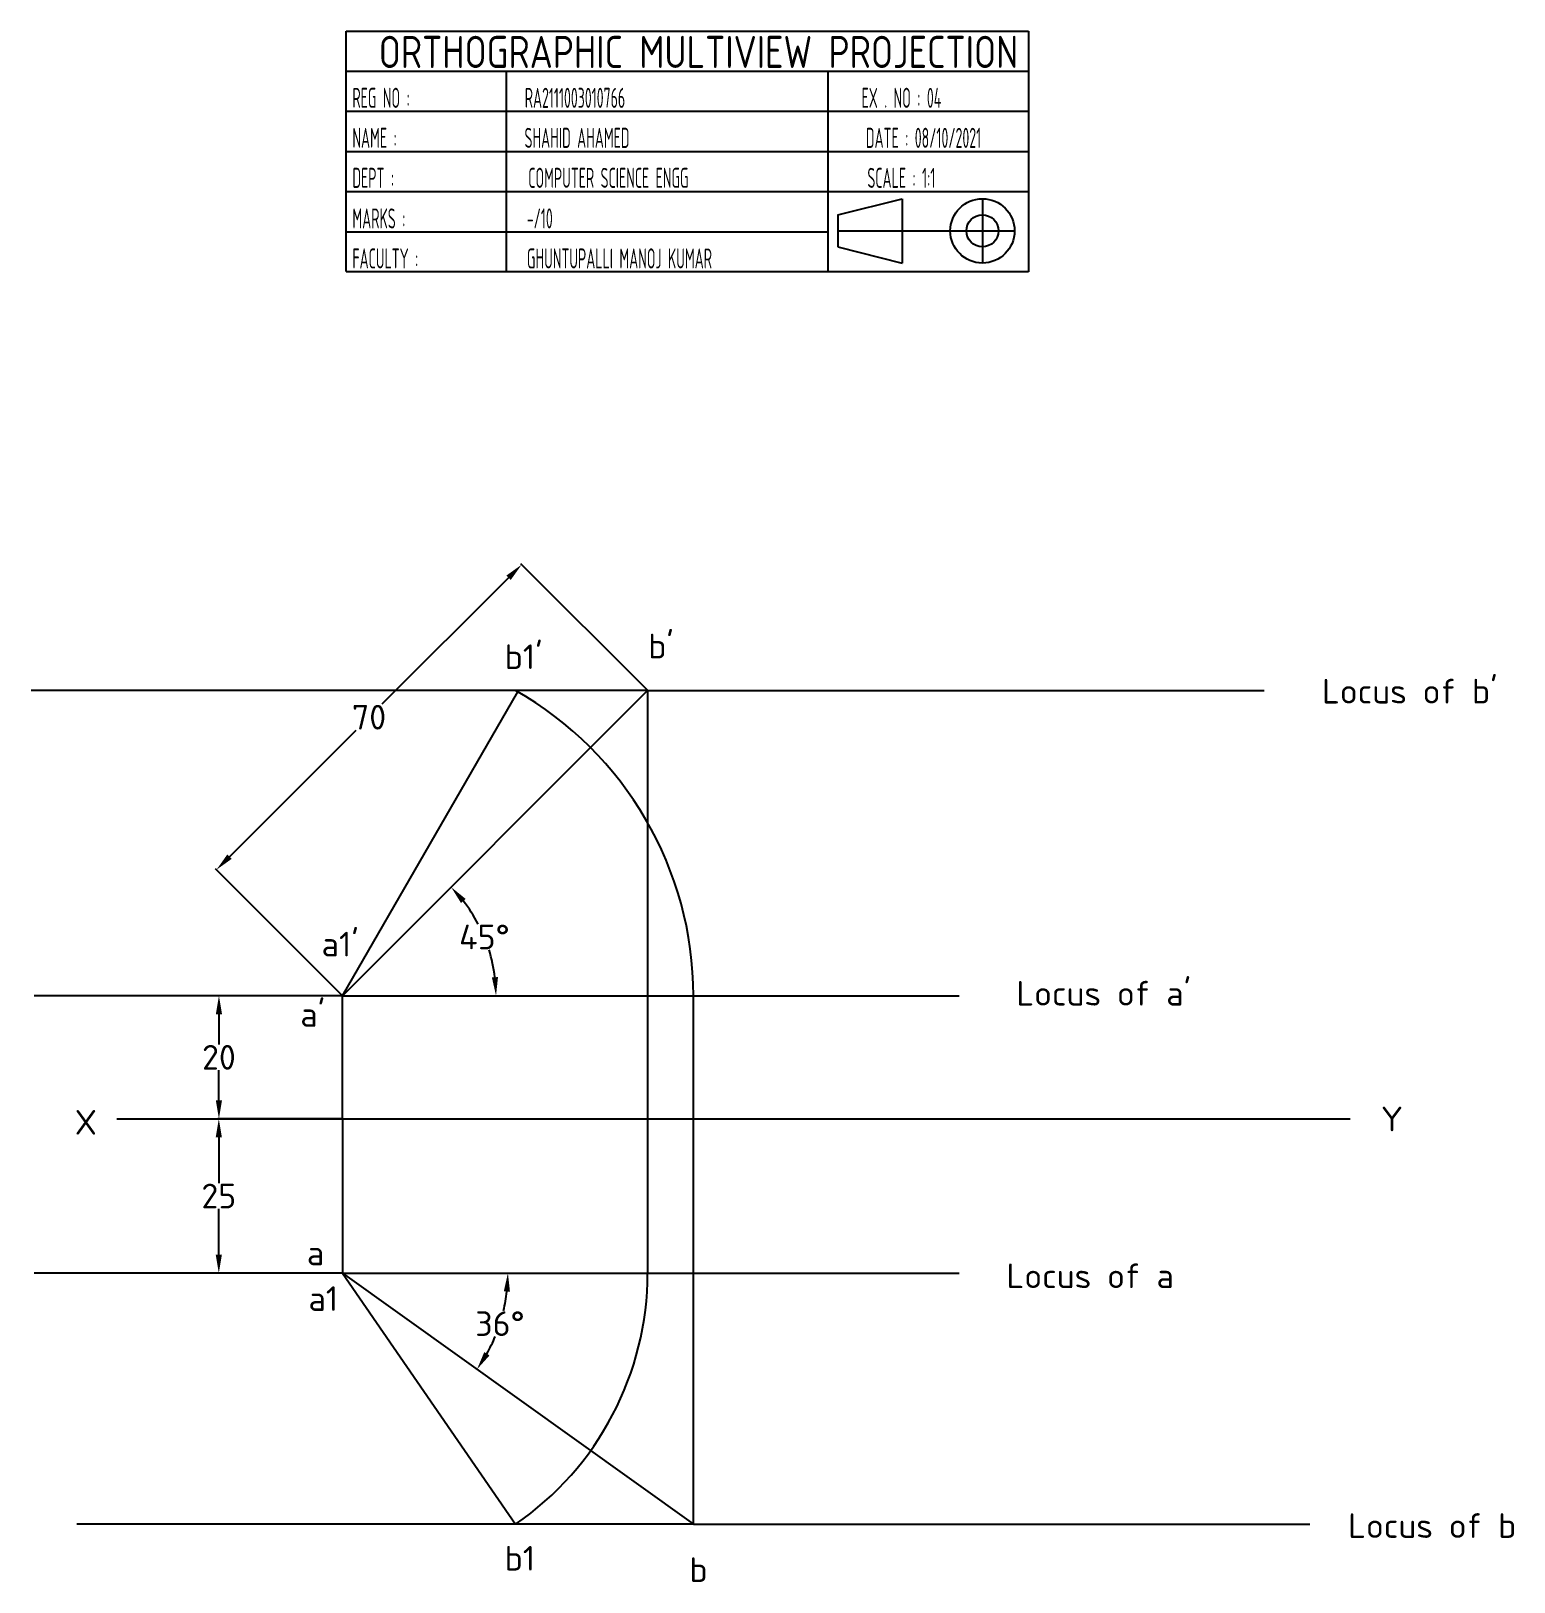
# Model space of a CAD drawing. Header units: millimetres. Extents: x 25 to 265, y 37 to 289.
import ezdxf

# ---------------------------------------------------------------- set-up
doc = ezdxf.new("R2010")
doc.units = ezdxf.units.MM
doc.header["$MEASUREMENT"] = 0
doc.styles.get("Standard").update_dxf_attribs({"font": 'ISOCPEUR.TTF', "height": 4})
doc.dimstyles.get("Standard").update_dxf_attribs({"dimtxt": 0.18, "dimasz": 3, "dimexe": 0.18, "dimexo": 0.0625, "dimgap": 0.09, "dimtad": 0, "dimtih": 1, "dimtoh": 1, "dimdec": 0, "dimzin": 0, "dimdsep": 46, "dimtxsty": 'Standard', "dimcen": 0.09, "dimadec": 0, "dimazin": 0, "dimtfac": 1, "dimtdec": 0, "dimtofl": 0, "dimtmove": 0, "dimatfit": 3, "dimfxl": 1, "dimtolj": 1, "dimtzin": 0, "dimarcsym": 0})

# ---------------------------------------------------------------- blocks, each defined once
blk = doc.blocks.new('*D1')
at = {"color": 0, "lineweight": -2, "transparency": 16777216}
for p, q in [((74.99, 132.28), (54.84, 132.28)), ((55.02, 129.28), (55.02, 124.37)), ((55.02, 115.28), (55.02, 120.19)), ((74.99, 112.28), (54.84, 112.28))]:
    blk.add_line(p, q, dxfattribs=at)
at = {"color": 0, "transparency": 16777216}
for points in [[(54.52, 129.28), (55.52, 129.28), (55.02, 132.28)], [(54.52, 115.28), (55.52, 115.28), (55.02, 112.28)]]:
    blk.add_solid(points, dxfattribs=at)
at = {"layer": 'Defpoints', "color": 0, "transparency": 16777216}
for p in [(75.05, 132.28), (55.02, 112.28), (75.05, 112.28)]:
    blk.add_point(p, dxfattribs=at)
at = {"color": 0, "transparency": 16777216, "insert": (55.02, 122.28), "char_height": 4, "attachment_point": 5}
blk.add_mtext('\\A1;20', dxfattribs=at)
blk = doc.blocks.new('*D2')
at = {"color": 0, "lineweight": -2, "transparency": 16777216}
for p, q in [((74.99, 112.28), (54.82, 112.28)), ((55, 109.28), (55, 101.87)), ((55, 90.28), (55, 97.69)), ((74.99, 87.28), (54.82, 87.28))]:
    blk.add_line(p, q, dxfattribs=at)
at = {"color": 0, "transparency": 16777216}
for points in [[(54.5, 109.28), (55.5, 109.28), (55, 112.28)], [(54.5, 90.28), (55.5, 90.28), (55, 87.28)]]:
    blk.add_solid(points, dxfattribs=at)
at = {"layer": 'Defpoints', "color": 0, "transparency": 16777216}
for p in [(75.05, 112.28), (55, 87.28), (75.05, 87.28)]:
    blk.add_point(p, dxfattribs=at)
at = {"color": 0, "transparency": 16777216, "insert": (55, 99.78), "char_height": 4, "attachment_point": 5}
blk.add_mtext('\\A1;25', dxfattribs=at)
blk = doc.blocks.new('*D3')
at = {"color": 0, "lineweight": -2, "transparency": 16777216}
for start, end in [(346.8244, 353.592), (330.794, 337.4377)]:
    blk.add_arc((75.05, 87.28), 26.84, start, end, dxfattribs=at)
at = {"color": 0, "transparency": 16777216}
for points in [[(101.22, 84.31), (102.22, 84.25), (101.89, 87.28)], [(98.9, 73.91), (98.05, 74.45), (96.87, 71.65)]]:
    blk.add_solid(points, dxfattribs=at)
at = {"layer": 'Defpoints', "color": 0, "transparency": 16777216}
for p in [(75.05, 87.28), (75.05, 87.28), (175.05, 87.28), (99.62, 76.47), (131.96, 46.52)]:
    blk.add_point(p, dxfattribs=at)
at = {"color": 0, "transparency": 16777216, "insert": (100.6, 79.07), "char_height": 4, "attachment_point": 5}
blk.add_mtext('\\A1;36°', dxfattribs=at)
blk = doc.blocks.new('*D4')
at = {"color": 0, "lineweight": -2, "transparency": 16777216}
for start, end in [(27.8119, 38.0967), (6.9033, 17.3853)]:
    blk.add_arc((75.05, 132.28), 24.91, start, end, dxfattribs=at)
at = {"color": 0, "transparency": 16777216}
for points in [[(94.28, 147.32), (95.03, 147.98), (92.67, 149.9)], [(100.28, 135.3), (99.29, 135.24), (99.96, 132.28)]]:
    blk.add_solid(points, dxfattribs=at)
at = {"layer": 'Defpoints', "color": 0, "transparency": 16777216}
for p in [(124.55, 181.78), (99.12, 138.73), (75.05, 132.28), (75.05, 132.28), (175.05, 132.28)]:
    blk.add_point(p, dxfattribs=at)
at = {"color": 0, "transparency": 16777216, "insert": (98.07, 141.81), "char_height": 4, "attachment_point": 5}
blk.add_mtext('\\A1;45°', dxfattribs=at)
blk = doc.blocks.new('*D5')
at = {"color": 0, "lineweight": -2, "transparency": 16777216}
for p, q in [((124.5, 181.82), (103.99, 202.34)), ((101.99, 200.09), (81.46, 179.55)), ((56.74, 154.83), (77.28, 175.37)), ((75.01, 132.32), (54.49, 152.84))]:
    blk.add_line(p, q, dxfattribs=at)
at = {"color": 0, "transparency": 16777216}
for points in [[(101.64, 200.44), (102.35, 199.73), (104.11, 202.21)], [(56.38, 155.19), (57.09, 154.48), (54.62, 152.71)]]:
    blk.add_solid(points, dxfattribs=at)
at = {"layer": 'Defpoints', "color": 0, "transparency": 16777216}
for p in [(104.11, 202.21), (124.55, 181.78), (75.05, 132.28)]:
    blk.add_point(p, dxfattribs=at)
at = {"color": 0, "transparency": 16777216, "insert": (79.37, 177.46), "char_height": 4, "attachment_point": 5}
blk.add_mtext('\\A1;70', dxfattribs=at)

msp = doc.modelspace()

# ---------------------------------------------------------------- linework, layer by layer
for p, q in [((75.63, 288.79), (186.32, 288.79)), ((75.63, 249.75), (75.63, 288.79)), ((186.32, 288.79), (186.32, 249.72)), ((75.63, 282.28), (186.32, 282.28)), ((101.67, 249.72), (101.67, 282.28)), ((153.76, 282.28), (153.76, 249.72)), ((75.63, 275.77), (186.32, 275.77)), ((75.63, 269.25), (186.32, 269.25)), ((75.63, 262.74), (186.32, 262.74)), ((155.4, 258.97), (165.82, 261.57)), ((165.82, 261.57), (165.82, 251.15)), ((178.84, 261.57), (178.84, 251.15)), ((155.4, 258.97), (155.4, 253.76)), ((75.63, 256.23), (153.76, 256.23)), ((155.4, 256.36), (184.05, 256.36)), ((155.4, 253.76), (165.82, 251.15)), ((186.32, 249.72), (75.63, 249.72)), ((124.55, 181.78), (24.55, 181.78)), ((124.55, 181.78), (224.55, 181.78)), ((124.55, 181.78), (124.55, 87.28)), ((75.05, 132.28), (25.05, 132.28)), ((75.05, 112.28), (75.05, 132.28)), ((75.05, 132.28), (175.05, 132.28)), ((131.96, 46.52), (131.96, 132.28)), ((38.48, 112.28), (238.48, 112.28)), ((75.05, 112.28), (75.05, 87.28)), ((75.05, 87.28), (25.05, 87.28)), ((75.05, 87.28), (175.05, 87.28)), ((131.96, 46.52), (31.96, 46.52)), ((131.96, 46.52), (231.96, 46.52))]:
    msp.add_line(p, q)
at = {"color": 2}
for p, q in [((75.05, 132.28), (124.55, 181.78)), ((75.05, 87.28), (131.96, 46.52))]:
    msp.add_line(p, q, dxfattribs=at)
at = {"color": 1}
for p, q in [((75.05, 132.28), (103.5, 181.56)), ((75.05, 87.28), (103.13, 46.52))]:
    msp.add_line(p, q, dxfattribs=at)
for radius in [5.21, 2.6]:
    msp.add_circle((178.84, 256.36), radius)
for centre, radius, start, end in [((75.05, 132.28), 56.91, 0, 60.4348), ((75.05, 87.28), 49.5, 304.5605, 0)]:
    msp.add_arc(centre, radius, start, end)

# ---------------------------------------------------------------- texts
for s, height, width, p in [('  ORTHOGRAPHIC MULTIVIEW PROJECTION', 5.2092, 0.8, (75.63, 282.79)), (' REG NO :                  RA2111003010766                                     EX . NO : 04', 3.2557, 0.5, (75.63, 276.32)), (' NAME :                    SHAHID AHAMED                                     DATE : 08/10/2021', 3.2557, 0.5, (75.63, 269.83)), (' DEPT :                     COMPUTER SCIENCE ENGG                            SCALE : 1:1', 3.2557, 0.5, (75.63, 263.34)), (' MARKS :                   -/10', 3.2557, 0.5, (75.63, 256.75)), (' FACULTY :                 GHUNTUPALLI MANOJ KUMAR', 3.2557, 0.5, (75.63, 250.26))]:
    msp.add_text(s, height=height, dxfattribs=dict(width=width)).set_placement(p)
for s, p in [("b1'", (101.36, 185.27)), ("a1'", (71.67, 138.64))]:
    msp.add_text(s, height=4).set_placement(p)
at = {"char_height": 4, "attachment_point": 1}
for s, insert in [("b'", (124.64, 191)), ("Locus of b'", (233.92, 183.68)), ("Locus of a'", (184.34, 134.67)), ("a'", (68.22, 131.23)), ('X', (31.63, 113.74)), ('Y', (243.46, 114.27)), ('a', (69.28, 92.54)), ('Locus of a', (182.75, 88.83)), ('a1', (69.54, 85.13)), ('Locus of b', (238.16, 48.3)), ('b1', (101.36, 43)), ('b', (131.32, 41.15))]:
    msp.add_mtext(s, dxfattribs=dict(at, insert=insert))

# ---------------------------------------------------------------- dimensions: what is measured, and where the dimension line sits
dim = msp.add_aligned_dim(p1=(75.05, 132.28), p2=(124.55, 181.78), distance=28.9, dimstyle='Standard')
dim.commit()
dim.dimension.update_dxf_attribs({"geometry": '*D5', "text_midpoint": (79.37, 177.46)})
for base, line1, line2, picture, middle in [((99.12, 138.73), ((75.05, 132.28), (175.05, 132.28)), ((75.05, 132.28), (124.55, 181.78)), '*D4', (98.07, 141.81)), ((99.62, 76.47), ((75.05, 87.28), (175.05, 87.28)), ((75.05, 87.28), (131.96, 46.52)), '*D3', (100.6, 79.07))]:
    dim = msp.add_angular_dim_2l(base=base, line1=line1, line2=line2, dimstyle='Standard')
    dim.commit()
    dim.dimension.update_dxf_attribs({"geometry": picture, "text_midpoint": middle})
for base, p1, p2, picture, middle in [((55.02, 112.28), (75.05, 132.28), (75.05, 112.28), '*D1', (55.02, 122.28)), ((55, 87.28), (75.05, 112.28), (75.05, 87.28), '*D2', (55, 99.78))]:
    dim = msp.add_linear_dim(base=base, p1=p1, p2=p2, angle=90, dimstyle='Standard')
    dim.commit()
    dim.dimension.update_dxf_attribs({"geometry": picture, "text_midpoint": middle})

doc.saveas('drawing.dxf')
